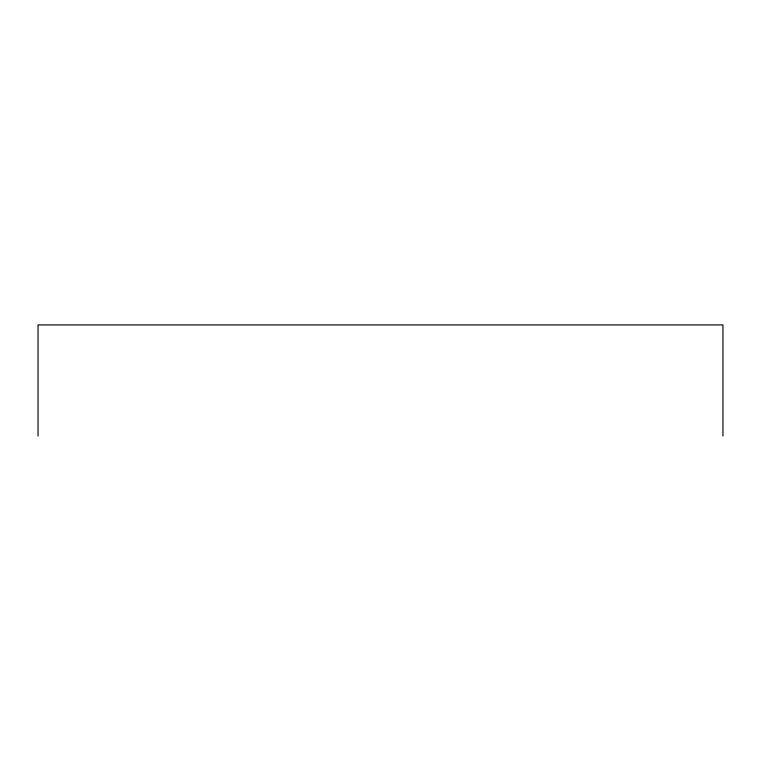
<?xml version="1.0" encoding="UTF-8"?>
<svg xmlns="http://www.w3.org/2000/svg" width="761" height="761" viewBox="0 0 761 761"><rect width="100%" height="100%" fill="white"/><g stroke="black" fill="none" stroke-linecap="round" stroke-linejoin="round"><path stroke-width="1.14" d="M722.95 436.082L722.95 324.918L38.05 324.918L38.05 436.082"/></g></svg>
